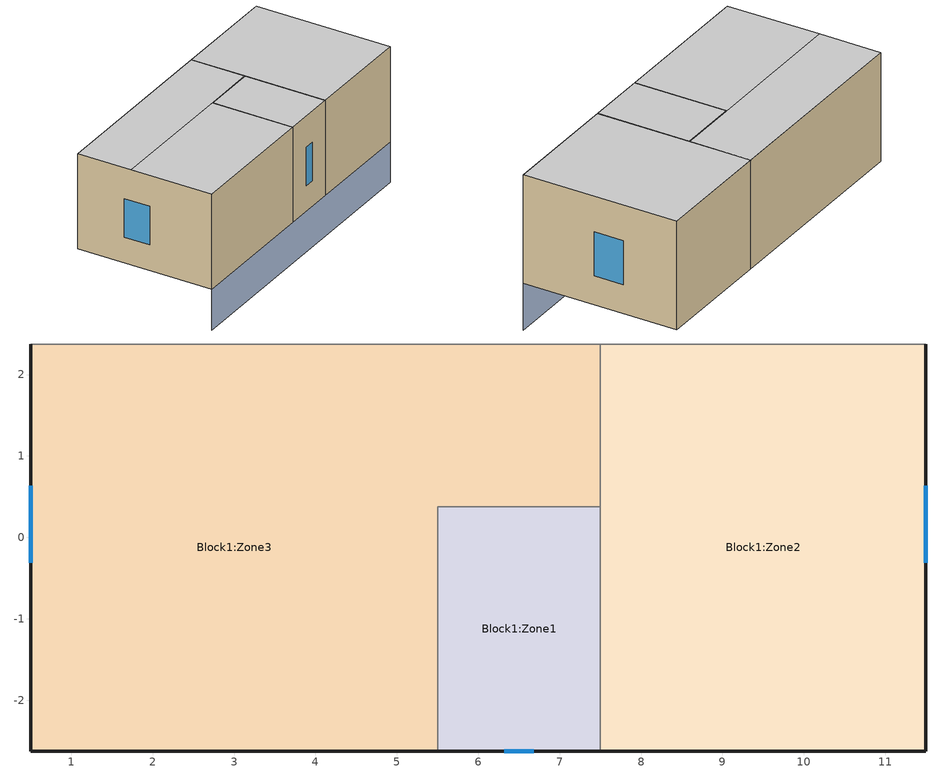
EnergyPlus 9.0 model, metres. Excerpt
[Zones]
Block1:Zone3
 floor adiabatic (Project internal floor): 5.5,0.38 5.5,2.38 7.5,2.38 7.5,0.38 z0; 0.5,-2.62 0.5,2.38 5.5,2.38 5.5,-2.62 z0
 wall outside (_Wall): 0.5,2.38 0.5,-2.62 5.5,-2.62 z0:3.5
 wall to Block1:Zone1 (Project partition): 5.5,-2.62 5.5,0.38 7.5,0.38 z0:3.5
 wall to Block1:Zone2 (Project partition): 7.5,0.38 7.5,2.38 z0:3.5
 wall adiabatic (Project partition): 7.5,2.38 0.5,2.38 z0:3.5
 window (1001): 0.5,0.63 0.5,-0.31 z0.94:2.36
 ceiling adiabatic (Project internal floor_Reversed): 0.5,0.38 0.5,-2.62 5.5,-2.62 5.5,0.38 z3.5; 0.5,2.38 0.5,0.38 7.5,0.38 7.5,2.38 z3.5
Block1:Zone1
 floor adiabatic (Project internal floor): 5.5,-2.62 5.5,0.38 7.5,0.38 7.5,-2.62 z0
 wall outside (_Wall): 5.5,-2.62 7.5,-2.62 z0:3.5
 wall to Block1:Zone2 (Project partition): 7.5,-2.62 7.5,0.38 z0:3.5
 window (1001): 6.32,-2.62 6.68,-2.62 z0.94:2.36
 ceiling adiabatic (Project internal floor_Reversed): 5.5,0.38 5.5,-2.62 7.5,-2.62 7.5,0.38 z3.5
Block1:Zone2
 floor adiabatic (Project internal floor): 7.5,-2.62 7.5,2.38 11.5,2.38 11.5,-2.62 z0
 wall outside (_Wall): 7.5,-2.62 11.5,-2.62 11.5,2.38 z0:3.5
 wall adiabatic (Project partition): 11.5,2.38 7.5,2.38 z0:3.5
 window (1001): 11.5,-0.31 11.5,0.63 z0.94:2.36
 ceiling adiabatic (Project internal floor_Reversed): 7.5,2.38 7.5,-2.62 11.5,-2.62 11.5,2.38 z3.5
shading: 0.5,2.38 11.5,2.38 z0:3.5; 0.5,-2.62 11.5,-2.62 z-1.5:0
[Site:Location]
GinevraResidence (O1-O1:31-12)  (01-01:31-12): Latitude {deg}=46.25; Longitude {deg}=6.13; Time Zone {hr}=1; Elevation {m}=416
[Site:GroundTemperature:BuildingSurface]
18, 18, 18, 18, 18, 18, 18, 18, 18, 18, 18, 18
[Site:GroundTemperature:Deep]
14, 14, 14, 14, 14, 14, 14, 14, 14, 14, 14, 14
[Site:GroundTemperature:Shallow]
14, 14, 14, 14, 14, 14, 14, 14, 14, 14, 14, 14
[Site:GroundTemperature:FCfactorMethod]
2.79, 2.05, 3.37, 5.43, 10.84, 15.02, 17.83, 18.69, 17.23, 13.99, 9.66, 5.64
[Site:GroundReflectance]
0.2, 0.2, 0.2, 0.2, 0.2, 0.2, 0.2, 0.2, 0.2, 0.2, 0.2, 0.2
[Site:GroundReflectance:SnowModifier]
2, 2
[SizingPeriod:DesignDay] Day of Month=15; Humidity Condition Type=WetBulb; Barometric Pressure {Pa}=96426.3; Wind Direction {deg}=0; Rain Indicator=No; Snow Indicator=No
Name | Month | Day Type | Maximum Dry-Bulb Temperature {C} | Daily Dry-Bulb Temperature Range {deltaC} | Wetbulb or DewPoint at Maximum Dry-Bulb {C} | Wind Speed {m/s} | Daylight Saving Time Indicator | Solar Model Indicator | Sky Clearness
Summer Design Day in GinevraResidence (O1-O1:31-12) Jul | 7 | SummerDesignDay | 33.1 | 14.4 | 19.6 | 0 | Yes | ASHRAEClearSky | 0.98
Summer Design Day in GinevraResidence (O1-O1:31-12) Aug | 8 | SummerDesignDay | 33.8 | 14.9 | 19.7 | 0 | Yes | ASHRAEClearSky | 0.98
Summer Design Day in GinevraResidence (O1-O1:31-12) Sep | 9 | SummerDesignDay | 27.8 | 12.8 | 18.6 | 0 | Yes | ASHRAEClearSky | 0.98
Winter Design Day in GinevraResidence (O1-O1:31-12) | 1 | WinterDesignDay | -6.2 | 0 | -6.2 | 11.2 | No |  | 0
[Building]
Building: North Axis {deg}=90; Terrain=Suburbs; Loads Convergence Tolerance Value=.04; Temperature Convergence Tolerance Value {deltaC}=.4; Solar Distribution=FullExterior; Maximum Number of Warmup Days=25; Minimum Number of Warmup Days=6
[Material:NoMass]
5_RVAL_2: Roughness=Rough; Thermal Resistance {m2-K/W}=.15; Thermal Absorptance=0.9; Solar Absorptance=0.7; Visible Absorptance=0.7
[Construction]
Project internal floor; Project internal floor_Reversed; Project internal mass: Cast Concrete (Dense)_.1
Project partition: Gypsum Plasterboard_.O25, 5_RVAL_2, Gypsum Plasterboard_.O25
_Wall: Brickwork Outer_.1, XPS Extruded Polystyrene  - CO2 Blowing_.4359, Concrete Block (Medium)_.1, Gypsum Plastering_.O13
1001: 40, 1004, 2, 1004, 41
2001: 20001, 40, 1004, 2, 1004, 41
[WindowMaterial:Gas]
1004: Gas Type=Argon; Thickness {m}=.013
[WindowMaterial:Glazing] Optical Data Type=SpectralAverage; Thickness {m}=.003; Infrared Transmittance at Normal Incidence=0; Conductivity {W/m-K}=.9; Dirt Correction Factor for Solar and Visible Transmittance=1
Name | Solar Transmittance at Normal Incidence | Front Side Solar Reflectance at Normal Incidence | Back Side Solar Reflectance at Normal Incidence | Visible Transmittance at Normal Incidence | Front Side Visible Reflectance at Normal Incidence | Back Side Visible Reflectance at Normal Incidence | Front Side Infrared Hemispherical Emissivity | Back Side Infrared Hemispherical Emissivity
2 | .837 | .075 | .075 | .898 | .081 | .081 | .84 | .84
40 | .63 | .19 | .22 | .85 | .056 | .079 | .84 | .1
41 | .63 | .22 | .19 | .85 | .079 | .056 | .1 | .84
[WindowMaterial:Blind]
20001: Slat Orientation=Horizontal; Slat Width {m}=0.025; Slat Separation {m}=0.01875; Slat Thickness {m}=0.001; Slat Angle {deg}=45; Slat Conductivity {W/m-K}=0.9; Slat Beam Solar Transmittance=0; Front Side Slat Beam Solar Reflectance=0.8; Back Side Slat Beam Solar Reflectance=.8; Slat Diffuse Solar Transmittance=0; Front Side Slat Diffuse Solar Reflectance=0.8; Back Side Slat Diffuse Solar Reflectance=.8; Slat Beam Visible Transmittance=0; Front Side Slat Beam Visible Reflectance=.8; Back Side Slat Beam Visible Reflectance=.8; Slat Diffuse Visible Transmittance=0; Front Side Slat Diffuse Visible Reflectance=.8; Back Side Slat Diffuse Visible Reflectance=.8; Slat Infrared Hemispherical Transmittance=0; Front Side Slat Infrared Hemispherical Emissivity=.9; Back Side Slat Infrared Hemispherical Emissivity=.9; Blind to Glass Distance {m}=.015; Blind Top Opening Multiplier=.5; Blind Bottom Opening Multiplier=.5; Blind Left Side Opening Multiplier=.5; Blind Right Side Opening Multiplier=.5; Minimum Slat Angle {deg}=0; Maximum Slat Angle {deg}=180
[Material] Roughness=Rough; Thermal Absorptance=0.9
Name | Thickness {m} | Conductivity {W/m-K} | Density {kg/m3} | Specific Heat {J/kg-K} | Solar Absorptance | Visible Absorptance
Cast Concrete (Dense)_.1 | .1 | 1.4 | 2100 | 840 | 0.6 | 0.6
Gypsum Plasterboard_.O25 | .025 | 0.25 | 900 | 1000 | 0.5 | 0.5
Brickwork Outer_.1 | .1 | 0.84 | 1700 | 800 | 0.7 | 0.7
XPS Extruded Polystyrene  - CO2 Blowing_.4359 | .4359 | 0.034 | 35 | 1400 | 0.6 | 0.6
Concrete Block (Medium)_.1 | .1 | 0.51 | 1400 | 1000 | 0.6 | 0.6
Gypsum Plastering_.O13 | .013 | 0.4 | 1000 | 1000 | 0.5 | 0.5
[WindowShadingControl] Shading Type=ExteriorBlind; Construction with Shading=2001; Shading Control Type=OnIfHighZoneAirTemperature; Schedule=TM59_Kitchen_Occ; Setpoint {W/m2, W or deg C}=9.52; Shading Control Is Scheduled=Yes; Glare Control Is Active=No; Type of Slat Angle Control for Blinds=FixedSlatAngle; Setpoint 2 {W/m2 or deg C}=0; Multiple Surface Control Type=Sequential
Name | Zone | Daylighting Control Object | Fenestration Surface 1
1001-Block1:Zone3 | Block1:Zone3 | Block1:Zone3 | Block1:Zone3_Wall_5_0_0_0_0_0_Win
1001-Block1:Zone1 | Block1:Zone1 | Block1:Zone1 | Block1:Zone1_Wall_2_0_0_0_0_0_Win
1001-Block1:Zone2 | Block1:Zone2 | Block1:Zone2 | Block1:Zone2_Wall_3_0_0_0_0_0_Win
[Zone] Type=1; Multiplier=1; Zone Inside Convection Algorithm=TARP; Part of Total Floor Area=Yes
Name | Volume {m3} | Floor Area {m2}
Block1:Zone3 | 74.7665 | 21.9901
Block1:Zone1 | 14.3004 | 4.206
Block1:Zone2 | 47.6304 | 14.0089
[PEOPLE] Number of People Schedule=TM59_Kitchen_Occ; Number of People Calculation Method=People/Area; People per Zone Floor Area {person/m2}=.0237; Fraction Radiant=.3; Sensible Heat Fraction=AutoCalculate; Carbon Dioxide Generation Rate {m3/s-W}=3.82e-08; Enable ASHRAE 55 Comfort Warnings=No; Mean Radiant Temperature Calculation Type=ZoneAveraged; Work Efficiency Schedule=Work efficiency; Clothing Insulation Calculation Method=ClothingInsulationSchedule; Air Velocity Schedule=AirVelocitySchedule
Name | Zone or ZoneList | Activity Level Schedule | Clothing Insulation Schedule
People Block1:Zone3 | Block1:Zone3 | Activity Schedule 157 | Clothing Schedule 157
People Block1:Zone1 | Block1:Zone1 | Activity Schedule 166 | Clothing Schedule 166
People Block1:Zone2 | Block1:Zone2 | Activity Schedule 173 | Clothing Schedule 173
[Lights] Schedule=TM59_Default_Light; Design Level Calculation Method=Watts/Area; Watts per Zone Floor Area {W/m2}=2.5; Return Air Fraction=0; Fraction Radiant=.42; Fraction Visible=.18; Fraction Replaceable=1
Name | Zone or ZoneList
Block1:Zone3 | Block1:Zone3
Block1:Zone1 | Block1:Zone1
Block1:Zone2 | Block1:Zone2
[OtherEquipment] Fuel Type=Electricity; Schedule=TM59_Kitchen_Occ; Design Level Calculation Method=EquipmentLevel; Fraction Latent=0; Fraction Radiant=0; Fraction Lost=1; Carbon Dioxide Generation Rate {m3/s-W}=0
Name | Zone or ZoneList | Design Level {W}
Block1:Zone3 pump etc | Block1:Zone3 | 549.7525
Block1:Zone1 pump etc | Block1:Zone1 | 105.15
Block1:Zone2 pump etc | Block1:Zone2 | 350.2225
[WaterUse:Equipment] Flow Rate Fraction Schedule=Dwell_DomCommonAreas_Occ
Name | Peak Flow Rate {m3/s} | Target Temperature Schedule | Hot Water Supply Temperature Schedule | Cold Water Supply Temperature Schedule | Zone
DHW Block1:Zone3 | 5.34482e-07 | DHW Supply Temperature Block1:Zone3 | DHW Supply Temperature Block1:Zone3 | DHW Mains Temperature Block1:Zone3 | Block1:Zone3
DHW Block1:Zone1 | 1.02229e-07 | DHW Supply Temperature Block1:Zone1 | DHW Supply Temperature Block1:Zone1 | DHW Mains Temperature Block1:Zone1 | Block1:Zone1
DHW Block1:Zone2 | 3.40494e-07 | DHW Supply Temperature Block1:Zone2 | DHW Supply Temperature Block1:Zone2 | DHW Mains Temperature Block1:Zone2 | Block1:Zone2
[Daylighting:Controls] Daylighting Method=SplitFlux; Availability Schedule=On; Lighting Control Type=Continuous; Minimum Input Power Fraction for Continuous or ContinuousOff Dimming Control=.1; Minimum Light Output Fraction for Continuous or ContinuousOff Dimming Control=0.1; Number of Stepped Control Steps=1; Probability Lighting will be Reset When Needed in Manual Stepped Control=1; Glare Calculation Azimuth Angle of View Direction Clockwise from Zone y-Axis {deg}=0; Maximum Allowable Discomfort Glare Index=22; DElight Gridding Resolution {m2}=1; Fraction of Zone Controlled by Reference Point 1=1; Illuminance Setpoint at Reference Point 1 {lux}=100
Name | Zone | Glare Calculation Daylighting Reference Point | Daylighting Reference Point 1
Block1:Zone3 | Block1:Zone3 | Block1:Zone3 Ref Point 1 | Block1:Zone3 Ref Point 1
Block1:Zone1 | Block1:Zone1 | Block1:Zone1 Ref Point 1 | Block1:Zone1 Ref Point 1
Block1:Zone2 | Block1:Zone2 | Block1:Zone2 Ref Point 1 | Block1:Zone2 Ref Point 1
[ZoneInfiltration:DesignFlowRate] Schedule=On 24/7; Design Flow Rate Calculation Method=Flow/zone; Constant Term Coefficient=1; Temperature Term Coefficient=0; Velocity Term Coefficient=0; Velocity Squared Term Coefficient=0
Name | Zone or ZoneList | Design Flow Rate {m3/s}
Block1:Zone3 Infiltration | Block1:Zone3 | .014538
Block1:Zone1 Infiltration | Block1:Zone1 | .002781
Block1:Zone2 Infiltration | Block1:Zone2 | .009261
[ZoneVentilation:DesignFlowRate] Schedule=Summer (Northern Hemisphere); Design Flow Rate Calculation Method=Flow/zone; Ventilation Type=NATURAL; Fan Pressure Rise {Pa}=0; Fan Total Efficiency=1; Constant Term Coefficient=1; Temperature Term Coefficient=0; Velocity Term Coefficient=0; Velocity Squared Term Coefficient=0; Minimum Indoor Temperature {C}=18; Maximum Indoor Temperature {C}=100; Delta Temperature {deltaC}=0; Minimum Outdoor Temperature {C}=15; Maximum Outdoor Temperature {C}=24; Maximum Wind Speed {m/s}=40
Name | Zone or ZoneList | Design Flow Rate {m3/s}
Block1:Zone3 Nat Vent | Block1:Zone3 | 0
Block1:Zone1 Nat Vent | Block1:Zone1 | .019862
Block1:Zone2 Nat Vent | Block1:Zone2 | .066153
[InternalMass]
Block1:Zone3 Internal mass: Construction=Project internal mass; Zone=Block1:Zone3; Surface Area {m2}=12
[Sizing:Zone] Zone Cooling Design Supply Air Temperature Input Method=SupplyAirTemperature; Zone Cooling Design Supply Air Temperature {C}=12; Zone Cooling Design Supply Air Temperature Difference {deltaC}=0; Zone Heating Design Supply Air Temperature Input Method=SupplyAirTemperature; Zone Heating Design Supply Air Temperature {C}=35; Zone Heating Design Supply Air Temperature Difference {deltaC}=0; Zone Cooling Design Supply Air Humidity Ratio {kgWater/kgDryAir}=0.0077; Zone Heating Design Supply Air Humidity Ratio {kgWater/kgDryAir}=0.0156; Zone Heating Sizing Factor=1.25; Zone Cooling Sizing Factor=1.15; Cooling Design Air Flow Method=DesignDay; Cooling Minimum Air Flow Fraction=0; Heating Design Air Flow Method=DesignDay
Name | Design Specification Outdoor Air Object | Design Specification Zone Air Distribution Object
Block1:Zone3 | Block1:Zone3 | Block1:Zone3
Block1:Zone1 | Block1:Zone1 | Block1:Zone1
Block1:Zone2 | Block1:Zone2 | Block1:Zone2
[DesignSpecification:ZoneAirDistribution] Zone Air Distribution Effectiveness in Cooling Mode=1; Zone Air Distribution Effectiveness in Heating Mode=1
Block1:Zone3; Block1:Zone1; Block1:Zone2
[DesignSpecification:OutdoorAir] Outdoor Air Method=Sum; Outdoor Air Flow per Person {m3/s-person}=.01; Outdoor Air Flow per Zone Floor Area {m3/s-m2}=0; Outdoor Air Flow per Zone {m3/s}=0; Outdoor Air Flow Air Changes per Hour {1/hr}=0; Outdoor Air Schedule=TM59_Kitchen_Occ
Block1:Zone3; Block1:Zone1; Block1:Zone2
[ZoneControl:Thermostat] Control Type Schedule=Zone Control Type Sched
Name | Zone or ZoneList | Control 1
Block1:Zone3 Thermostat | Block1:Zone3 | Dual Setpoint - Zone Block1:Zone3
Block1:Zone1 Thermostat | Block1:Zone1 | Dual Setpoint - Zone Block1:Zone1
Block1:Zone2 Thermostat | Block1:Zone2 | Dual Setpoint - Zone Block1:Zone2
[ThermostatSetpoint:DualSetpoint]
Name | Heating Setpoint Temperature Schedule | Cooling Setpoint Temperature Schedule
Dual Setpoint - Zone Block1:Zone3 | Block1:Zone3 Heating Setpoint Schedule | Block1:Zone3 Cooling SP Sch
Dual Setpoint - Zone Block1:Zone1 | Block1:Zone1 Heating Setpoint Schedule | Block1:Zone1 Cooling SP Sch
Dual Setpoint - Zone Block1:Zone2 | Block1:Zone2 Heating Setpoint Schedule | Block1:Zone2 Cooling SP Sch
[Zone equipment]
Block1:Zone3: Block1:Zone3 Ideal Loads Air
Block1:Zone1: Block1:Zone1 Ideal Loads Air
Block1:Zone2: Block1:Zone2 Ideal Loads Air
[ZoneHVAC:IdealLoadsAirSystem] Maximum Heating Supply Air Temperature {C}=35; Minimum Cooling Supply Air Temperature {C}=12; Maximum Heating Supply Air Humidity Ratio {kgWater/kgDryAir}=0.0156; Minimum Cooling Supply Air Humidity Ratio {kgWater/kgDryAir}=0.0077; Heating Limit=LimitCapacity; Maximum Heating Air Flow Rate {m3/s}=Autosize; Maximum Sensible Heating Capacity {W}=Autosize; Cooling Limit=LimitFlowRateAndCapacity; Maximum Cooling Air Flow Rate {m3/s}=Autosize; Maximum Total Cooling Capacity {W}=Autosize; Dehumidification Control Type=None; Humidification Control Type=None; Outdoor Air Economizer Type=NoEconomizer; Heat Recovery Type=None
Name | Heating Availability Schedule | Cooling Availability Schedule | Design Specification Outdoor Air Object
Block1:Zone3 Ideal Loads Air | Block1:Zone3 Heating Availability Sch | Block1:Zone3 Cooling Availability Sch | Block1:Zone3
Block1:Zone1 Ideal Loads Air | Block1:Zone1 Heating Availability Sch | Block1:Zone1 Cooling Availability Sch | Block1:Zone1
Block1:Zone2 Ideal Loads Air | Block1:Zone2 Heating Availability Sch | Block1:Zone2 Cooling Availability Sch | Block1:Zone2
[Schedule:Compact]
On; On 24/7: Through: 12/31, For: AllDays, Until: 24:00, 1
Work efficiency: Through: 12/31, For: AllDays, Until: 24:00, 0
AirVelocitySchedule: Through: 12/31, For: AllDays, Until: 24:00, .137
Summer (Northern Hemisphere); Block1:Zone3 Cooling Availability Sch; Block1:Zone1 Cooling Availability Sch; Block1:Zone2 Cooling Availability Sch: Through: 31 Mar, For: AllDays, Until: 24:00, 0, Through: 30 Sep, For: AllDays, Until: 24:00, 1, Through: 31 Dec, For: AllDays, Until: 24:00, 0
Dwell_DomCommonAreas_Occ: Through: 31 Dec, For: Weekdays SummerDesignDay, Until: 07:00, 0, Until: 08:00, 0.5, Until: 09:00, 1, Until: 10:00, 0.5, Until: 17:00, 0, Until: 18:00, 0.25, Until: 19:00, 0.5, Until: 20:00, 0.75, Until: 22:00, 1, Until: 23:00, 0.75, Until: 24:00, 0.25, For: Weekends, Until: 09:00, 0, Until: 21:00, 1, Until: 24:00, 0, For: Holidays, Until: 09:00, 0, Until: 21:00, 1, Until: 24:00, 0, For: WinterDesignDay AllOtherDays, Until: 24:00, 0
TM59_Default_Light: Through: 31 Dec, For: Weekdays SummerDesignDay Weekends, Until: 18:00, 0, Until: 23:00, 1, Until: 24:00, 0, For: WinterDesignDay AllOtherDays, Until: 24:00, 0
Activity Schedule 157; Activity Schedule 166; Activity Schedule 173: Through: 12/31, For: AllDays, Until: 24:00, 130
Clothing Schedule 157; Clothing Schedule 166; Clothing Schedule 173: Through: 4/1, For: AllDays, Until: 24:00, 1, Through: 9/30, For: AllDays, Until: 24:00, .5, Through: 12/31, For: AllDays, Until: 24:00, 1
DHW Supply Temperature Block1:Zone3; DHW Supply Temperature Block1:Zone1; DHW Supply Temperature Block1:Zone2: Through: 12/31, For: AllDays, Until: 24:00, 65
DHW Mains Temperature Block1:Zone3; DHW Mains Temperature Block1:Zone1; DHW Mains Temperature Block1:Zone2: Through: 12/31, For: AllDays, Until: 24:00, 10
Block1:Zone3 Heating Setpoint Schedule; Block1:Zone1 Heating Setpoint Schedule; Block1:Zone2 Heating Setpoint Schedule: Through: 31 Mar, For: AllDays, Until: 24:00, 20, Through: 30 Sep, For: AllDays, Until: 24:00, -50, Through: 31 Dec, For: AllDays, Until: 24:00, 20
Block1:Zone3 Heating Availability Sch; Block1:Zone1 Heating Availability Sch; Block1:Zone2 Heating Availability Sch: Through: 31 Mar, For: AllDays, Until: 24:00, 1, Through: 30 Sep, For: AllDays, Until: 24:00, 0, Through: 31 Dec, For: AllDays, Until: 24:00, 1
Block1:Zone3 Cooling SP Sch; Block1:Zone1 Cooling SP Sch; Block1:Zone2 Cooling SP Sch: Through: 31 Mar, For: AllDays, Until: 24:00, 100, Through: 30 Sep, For: AllDays, Until: 24:00, 25, Through: 31 Dec, For: AllDays, Until: 24:00, 100
[SCHEDULE:COMPACT]
TM59_Kitchen_Occ: Through: 31 Dec, For: WinterDesignDay, Until: 24:00, 0, For: AllOtherDays, Until: 09:00, 0, Until: 22:00, 0.25, Until: 24:00, 0
[Schedule:Day:Hourly]
Summer Control Type Day Sch; Winter Control Type Day Sch: 4, 4, 4, 4, 4, 4, 4, 4, 4, 4, 4, 4, 4, 4, 4, 4, 4, 4, 4, 4, 4, 4, 4, 4
[Schedule:Week:Daily]
Summer Control Type Week Sch: Summer Control Type Day Sch, Summer Control Type Day Sch, Summer Control Type Day Sch, Summer Control Type Day Sch, Summer Control Type Day Sch, Summer Control Type Day Sch, Summer Control Type Day Sch, Summer Control Type Day Sch, Summer Control Type Day Sch, Summer Control Type Day Sch, Summer Control Type Day Sch, Summer Control Type Day Sch
Winter Control Type Week Sch: Winter Control Type Day Sch, Winter Control Type Day Sch, Winter Control Type Day Sch, Winter Control Type Day Sch, Winter Control Type Day Sch, Winter Control Type Day Sch, Winter Control Type Day Sch, Winter Control Type Day Sch, Winter Control Type Day Sch, Winter Control Type Day Sch, Winter Control Type Day Sch, Winter Control Type Day Sch
[Schedule:Year]
Zone Control Type Sched: Winter Control Type Week Sch, 1, 1, 3, 31, Summer Control Type Week Sch, 4, 1, 9, 30, Winter Control Type Week Sch, 10, 1, 12, 31
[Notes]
Hourly weather file: C:\ProgramData\DesignBuilder\Weather Data\CHE_GENEVA_IWEC.epw
